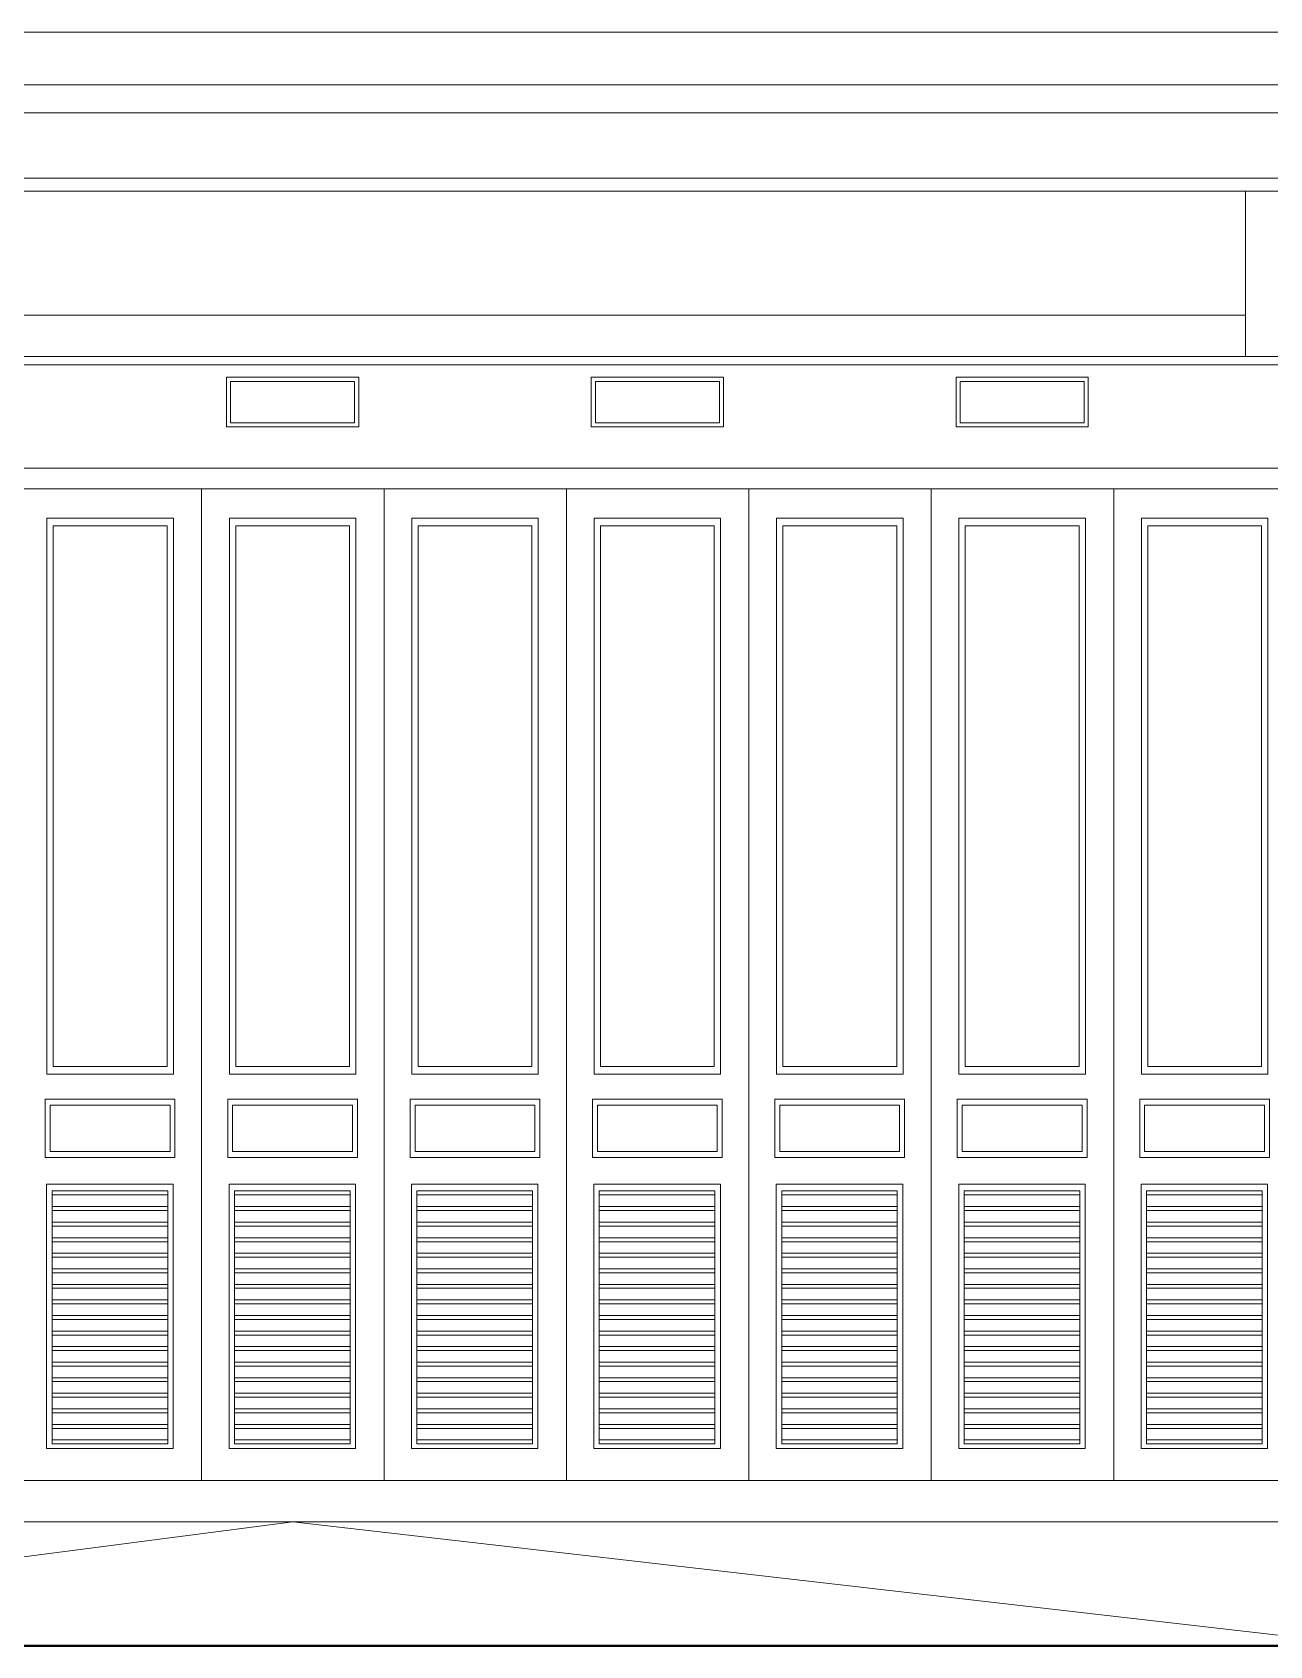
# Model space of a CAD drawing. Header units: millimetres. Extents: x -667 to -468, y -723 to -475.
# Drawn here: x -656.383 to -653.387, y -496.045 to -492.14 of the extents above; entities that cross this region are included whole.
import ezdxf

# ---------------------------------------------------------------- set-up
doc = ezdxf.new("R2010")
doc.units = ezdxf.units.MM
doc.layers.get('0').update_dxf_attribs({"lineweight": 9})
doc.layers.add('dinding', color=36, linetype='Continuous', lineweight=9)
doc.layers.add('NOTASI', color=250, linetype='Continuous', lineweight=5)

msp = doc.modelspace()

# ---------------------------------------------------------------- linework, layer by layer
at = {"lineweight": 40}
msp.add_line((-661.6251, -496.0449), (-637.9495, -496.0449), dxfattribs=at)
at = {"layer": 'dinding'}
for p, q in [((-658.8483, -492.1399), (-652.4483, -492.1399)), ((-658.7418, -492.2668), (-652.5548, -492.2668)), ((-658.7418, -492.3349), (-652.5548, -492.3349)), ((-658.6088, -492.4934), (-652.6877, -492.4934)), ((-658.0616, -492.5249), (-653.1457, -492.5249)), ((-653.4457, -492.8249), (-653.4457, -492.5249)), ((-653.4457, -492.5249), (-652.8616, -492.5249)), ((-653.4457, -492.8249), (-657.8616, -492.8249)), ((-653.4457, -492.9249), (-653.4457, -492.8249)), ((-653.1457, -492.9249), (-658.0616, -492.9249)), ((-653.3457, -492.9249), (-653.4457, -492.9249)), ((-657.9716, -492.9449), (-653.3357, -492.9449)), ((-655.9131, -492.9749), (-655.5931, -492.9749)), ((-655.9131, -493.0949), (-655.9131, -492.9749)), ((-655.9031, -493.0849), (-655.9031, -492.9849)), ((-655.9031, -492.9849), (-655.6031, -492.9849)), ((-655.6031, -492.9849), (-655.6031, -493.0849)), ((-655.5931, -492.9749), (-655.5931, -493.0949)), ((-655.0298, -492.9749), (-654.7098, -492.9749)), ((-655.0298, -493.0949), (-655.0298, -492.9749)), ((-655.0198, -493.0849), (-655.0198, -492.9849)), ((-655.0198, -492.9849), (-654.7198, -492.9849)), ((-654.7198, -492.9849), (-654.7198, -493.0849)), ((-654.7098, -492.9749), (-654.7098, -493.0949)), ((-654.1465, -492.9749), (-653.8265, -492.9749)), ((-654.1465, -493.0949), (-654.1465, -492.9749)), ((-654.1365, -493.0849), (-654.1365, -492.9849)), ((-654.1365, -492.9849), (-653.8365, -492.9849)), ((-653.8365, -492.9849), (-653.8365, -493.0849)), ((-653.8265, -492.9749), (-653.8265, -493.0949)), ((-655.5931, -493.0949), (-655.9131, -493.0949)), ((-655.6031, -493.0849), (-655.9031, -493.0849)), ((-654.7098, -493.0949), (-655.0298, -493.0949)), ((-654.7198, -493.0849), (-655.0198, -493.0849)), ((-653.8265, -493.0949), (-654.1465, -493.0949)), ((-653.8365, -493.0849), (-654.1365, -493.0849)), ((-653.3442, -493.1949), (-657.9632, -493.1949)), ((-655.9733, -493.2449), (-656.415, -493.2449)), ((-655.9733, -493.2449), (-655.9733, -495.6449)), ((-655.5316, -493.2449), (-655.9733, -493.2449)), ((-655.5316, -493.2449), (-655.5316, -495.6449)), ((-655.09, -493.2449), (-655.5316, -493.2449)), ((-655.09, -493.2449), (-655.09, -495.6449)), ((-654.6483, -493.2449), (-655.09, -493.2449)), ((-654.6483, -493.2449), (-654.6483, -495.6449)), ((-654.2066, -493.2449), (-654.6483, -493.2449)), ((-654.2066, -493.2449), (-654.2066, -495.6449)), ((-653.765, -493.2449), (-654.2066, -493.2449)), ((-653.765, -493.2449), (-653.765, -495.6449)), ((-653.3268, -493.2449), (-653.765, -493.2449)), ((-656.3479, -493.3158), (-656.3479, -494.6617)), ((-656.0417, -493.3158), (-656.3479, -493.3158)), ((-656.0417, -494.6617), (-656.0417, -493.3158)), ((-655.9062, -493.3158), (-655.9062, -494.6617)), ((-655.6, -493.3158), (-655.9062, -493.3158)), ((-655.6, -494.6617), (-655.6, -493.3158)), ((-655.4646, -493.3158), (-655.4646, -494.6617)), ((-655.1584, -493.3158), (-655.4646, -493.3158)), ((-655.1584, -494.6617), (-655.1584, -493.3158)), ((-655.0229, -493.3158), (-655.0229, -494.6617)), ((-654.7167, -493.3158), (-655.0229, -493.3158)), ((-654.7167, -494.6617), (-654.7167, -493.3158)), ((-654.5812, -493.3158), (-654.5812, -494.6617)), ((-654.275, -493.3158), (-654.5812, -493.3158)), ((-654.275, -494.6617), (-654.275, -493.3158)), ((-654.1396, -493.3158), (-654.1396, -494.6617)), ((-653.8334, -493.3158), (-654.1396, -493.3158)), ((-653.8334, -494.6617), (-653.8334, -493.3158)), ((-653.6979, -493.3158), (-653.6979, -494.6617)), ((-653.3917, -493.3158), (-653.6979, -493.3158)), ((-653.3917, -494.6617), (-653.3917, -493.3158)), ((-656.057, -493.3342), (-656.3326, -493.3342)), ((-656.3326, -493.3342), (-656.3326, -494.6433)), ((-656.057, -494.6433), (-656.057, -493.3342)), ((-655.6153, -493.3342), (-655.8909, -493.3342)), ((-655.8909, -493.3342), (-655.8909, -494.6433)), ((-655.6153, -494.6433), (-655.6153, -493.3342)), ((-655.1737, -493.3342), (-655.4493, -493.3342)), ((-655.4493, -493.3342), (-655.4493, -494.6433)), ((-655.1737, -494.6433), (-655.1737, -493.3342)), ((-654.732, -493.3342), (-655.0076, -493.3342)), ((-655.0076, -493.3342), (-655.0076, -494.6433)), ((-654.732, -494.6433), (-654.732, -493.3342)), ((-654.2903, -493.3342), (-654.5659, -493.3342)), ((-654.5659, -493.3342), (-654.5659, -494.6433)), ((-654.2903, -494.6433), (-654.2903, -493.3342)), ((-653.8487, -493.3342), (-654.1243, -493.3342)), ((-654.1243, -493.3342), (-654.1243, -494.6433)), ((-653.8487, -494.6433), (-653.8487, -493.3342)), ((-653.407, -493.3342), (-653.6826, -493.3342)), ((-653.6826, -493.3342), (-653.6826, -494.6433)), ((-653.407, -494.6433), (-653.407, -493.3342)), ((-656.3326, -494.6433), (-656.057, -494.6433)), ((-655.8909, -494.6433), (-655.6153, -494.6433)), ((-655.4493, -494.6433), (-655.1737, -494.6433)), ((-655.0076, -494.6433), (-654.732, -494.6433)), ((-654.5659, -494.6433), (-654.2903, -494.6433)), ((-654.1243, -494.6433), (-653.8487, -494.6433)), ((-653.6826, -494.6433), (-653.407, -494.6433)), ((-656.3479, -494.6617), (-656.0417, -494.6617)), ((-655.9062, -494.6617), (-655.6, -494.6617)), ((-655.4646, -494.6617), (-655.1584, -494.6617)), ((-655.0229, -494.6617), (-654.7167, -494.6617)), ((-654.5812, -494.6617), (-654.275, -494.6617)), ((-654.1396, -494.6617), (-653.8334, -494.6617)), ((-653.6979, -494.6617), (-653.3917, -494.6617)), ((-656.352, -494.7222), (-656.0379, -494.7222)), ((-656.352, -494.8634), (-656.352, -494.7222)), ((-656.0379, -494.7222), (-656.0379, -494.8634)), ((-655.9103, -494.7222), (-655.5963, -494.7222)), ((-655.9103, -494.8634), (-655.9103, -494.7222)), ((-655.5963, -494.7222), (-655.5963, -494.8634)), ((-655.4687, -494.7222), (-655.1546, -494.7222)), ((-655.4687, -494.8634), (-655.4687, -494.7222)), ((-655.1546, -494.7222), (-655.1546, -494.8634)), ((-655.027, -494.7222), (-654.7129, -494.7222)), ((-655.027, -494.8634), (-655.027, -494.7222)), ((-654.7129, -494.7222), (-654.7129, -494.8634)), ((-654.5853, -494.7222), (-654.2713, -494.7222)), ((-654.5853, -494.8634), (-654.5853, -494.7222)), ((-654.2713, -494.7222), (-654.2713, -494.8634)), ((-654.1437, -494.7222), (-653.8296, -494.7222)), ((-654.1437, -494.8634), (-654.1437, -494.7222)), ((-653.8296, -494.7222), (-653.8296, -494.8634)), ((-653.702, -494.7222), (-653.3879, -494.7222)), ((-653.702, -494.8634), (-653.702, -494.7222)), ((-653.3879, -494.7222), (-653.3879, -494.8634)), ((-656.34, -494.7366), (-656.34, -494.849)), ((-656.0499, -494.7366), (-656.34, -494.7366)), ((-656.0499, -494.849), (-656.0499, -494.7366)), ((-655.8983, -494.7366), (-655.8983, -494.849)), ((-655.6083, -494.7366), (-655.8983, -494.7366)), ((-655.6083, -494.849), (-655.6083, -494.7366)), ((-655.4566, -494.7366), (-655.4566, -494.849)), ((-655.1666, -494.7366), (-655.4566, -494.7366)), ((-655.1666, -494.849), (-655.1666, -494.7366)), ((-655.015, -494.7366), (-655.015, -494.849)), ((-654.7249, -494.7366), (-655.015, -494.7366)), ((-654.7249, -494.849), (-654.7249, -494.7366)), ((-654.5733, -494.7366), (-654.5733, -494.849)), ((-654.2833, -494.7366), (-654.5733, -494.7366)), ((-654.2833, -494.849), (-654.2833, -494.7366)), ((-654.1316, -494.7366), (-654.1316, -494.849)), ((-653.8416, -494.7366), (-654.1316, -494.7366)), ((-653.8416, -494.849), (-653.8416, -494.7366)), ((-653.69, -494.7366), (-653.69, -494.849)), ((-653.3999, -494.7366), (-653.69, -494.7366)), ((-653.3999, -494.849), (-653.3999, -494.7366)), ((-656.0379, -494.8634), (-656.352, -494.8634)), ((-656.34, -494.849), (-656.0499, -494.849)), ((-655.5963, -494.8634), (-655.9103, -494.8634)), ((-655.8983, -494.849), (-655.6083, -494.849)), ((-655.1546, -494.8634), (-655.4687, -494.8634)), ((-655.4566, -494.849), (-655.1666, -494.849)), ((-654.7129, -494.8634), (-655.027, -494.8634)), ((-655.015, -494.849), (-654.7249, -494.849)), ((-654.2713, -494.8634), (-654.5853, -494.8634)), ((-654.5733, -494.849), (-654.2833, -494.849)), ((-653.8296, -494.8634), (-654.1437, -494.8634)), ((-654.1316, -494.849), (-653.8416, -494.849)), ((-653.3879, -494.8634), (-653.702, -494.8634)), ((-653.69, -494.849), (-653.3999, -494.849)), ((-656.415, -495.6449), (-655.9733, -495.6449)), ((-655.9733, -495.6449), (-655.5316, -495.6449)), ((-655.5316, -495.6449), (-655.09, -495.6449)), ((-655.09, -495.6449), (-654.6483, -495.6449)), ((-654.6483, -495.6449), (-654.2066, -495.6449)), ((-653.765, -495.6449), (-654.2066, -495.6449)), ((-653.765, -495.6449), (-653.3233, -495.6449)), ((-653.1512, -495.7449), (-658.0483, -495.7449)), ((-658.0483, -496.0449), (-655.7525, -495.7449)), ((-655.7525, -495.7449), (-653.1483, -496.0449))]:
    msp.add_line(p, q, dxfattribs=at)
at = {"layer": 'NOTASI'}
for p, q in [((-656.3486, -494.9279), (-656.3486, -495.5679)), ((-656.0424, -494.9279), (-656.3486, -494.9279)), ((-656.0556, -494.9437), (-656.3354, -494.9437)), ((-656.3354, -494.9437), (-656.3354, -494.9538)), ((-656.0556, -494.9538), (-656.3354, -494.9538)), ((-656.3354, -494.9821), (-656.3354, -494.9538)), ((-656.0556, -494.9538), (-656.0556, -494.9437)), ((-656.0556, -494.9538), (-656.0556, -494.9821)), ((-656.0424, -495.5679), (-656.0424, -494.9279)), ((-655.907, -494.9279), (-655.907, -495.5679)), ((-655.6007, -494.9279), (-655.907, -494.9279)), ((-655.614, -494.9437), (-655.8937, -494.9437)), ((-655.8937, -494.9437), (-655.8937, -494.9538)), ((-655.614, -494.9538), (-655.8937, -494.9538)), ((-655.8937, -494.9821), (-655.8937, -494.9538)), ((-655.614, -494.9538), (-655.614, -494.9437)), ((-655.614, -494.9538), (-655.614, -494.9821)), ((-655.6007, -495.5679), (-655.6007, -494.9279)), ((-655.4653, -494.9279), (-655.4653, -495.5679)), ((-655.1591, -494.9279), (-655.4653, -494.9279)), ((-655.1723, -494.9437), (-655.4521, -494.9437)), ((-655.4521, -494.9437), (-655.4521, -494.9538)), ((-655.1723, -494.9538), (-655.4521, -494.9538)), ((-655.4521, -494.9821), (-655.4521, -494.9538)), ((-655.1723, -494.9538), (-655.1723, -494.9437)), ((-655.1723, -494.9538), (-655.1723, -494.9821)), ((-655.1591, -495.5679), (-655.1591, -494.9279)), ((-655.0236, -494.9279), (-655.0236, -495.5679)), ((-654.7174, -494.9279), (-655.0236, -494.9279)), ((-654.7306, -494.9437), (-655.0104, -494.9437)), ((-655.0104, -494.9437), (-655.0104, -494.9538)), ((-654.7306, -494.9538), (-655.0104, -494.9538)), ((-655.0104, -494.9821), (-655.0104, -494.9538)), ((-654.7306, -494.9538), (-654.7306, -494.9437)), ((-654.7306, -494.9538), (-654.7306, -494.9821)), ((-654.7174, -495.5679), (-654.7174, -494.9279)), ((-654.582, -494.9279), (-654.582, -495.5679)), ((-654.2757, -494.9279), (-654.582, -494.9279)), ((-654.289, -494.9437), (-654.5687, -494.9437)), ((-654.5687, -494.9437), (-654.5687, -494.9538)), ((-654.289, -494.9538), (-654.5687, -494.9538)), ((-654.5687, -494.9821), (-654.5687, -494.9538)), ((-654.289, -494.9538), (-654.289, -494.9437)), ((-654.289, -494.9538), (-654.289, -494.9821)), ((-654.2757, -495.5679), (-654.2757, -494.9279)), ((-654.1403, -494.9279), (-654.1403, -495.5679)), ((-653.8341, -494.9279), (-654.1403, -494.9279)), ((-653.8473, -494.9437), (-654.1271, -494.9437)), ((-654.1271, -494.9437), (-654.1271, -494.9538)), ((-653.8473, -494.9538), (-654.1271, -494.9538)), ((-654.1271, -494.9821), (-654.1271, -494.9538)), ((-653.8473, -494.9538), (-653.8473, -494.9437)), ((-653.8473, -494.9538), (-653.8473, -494.9821)), ((-653.8341, -495.5679), (-653.8341, -494.9279)), ((-653.6986, -494.9279), (-653.6986, -495.5679)), ((-653.3924, -494.9279), (-653.6986, -494.9279)), ((-653.4056, -494.9437), (-653.6854, -494.9437)), ((-653.6854, -494.9437), (-653.6854, -494.9538)), ((-653.4056, -494.9538), (-653.6854, -494.9538)), ((-653.6854, -494.9821), (-653.6854, -494.9538)), ((-653.4056, -494.9538), (-653.4056, -494.9437)), ((-653.4056, -494.9538), (-653.4056, -494.9821)), ((-653.3924, -495.5679), (-653.3924, -494.9279)), ((-656.3354, -494.9917), (-656.3354, -494.9821)), ((-656.0556, -494.9821), (-656.3354, -494.9821)), ((-656.0556, -494.9917), (-656.3354, -494.9917)), ((-656.3354, -495.0197), (-656.3354, -494.9917)), ((-656.0556, -494.9917), (-656.0556, -494.9821)), ((-656.0556, -494.9917), (-656.0556, -495.0197)), ((-655.8937, -494.9917), (-655.8937, -494.9821)), ((-655.614, -494.9821), (-655.8937, -494.9821)), ((-655.614, -494.9917), (-655.8937, -494.9917)), ((-655.8937, -495.0197), (-655.8937, -494.9917)), ((-655.614, -494.9917), (-655.614, -494.9821)), ((-655.614, -494.9917), (-655.614, -495.0197)), ((-655.4521, -494.9917), (-655.4521, -494.9821)), ((-655.1723, -494.9821), (-655.4521, -494.9821)), ((-655.1723, -494.9917), (-655.4521, -494.9917)), ((-655.4521, -495.0197), (-655.4521, -494.9917)), ((-655.1723, -494.9917), (-655.1723, -494.9821)), ((-655.1723, -494.9917), (-655.1723, -495.0197)), ((-655.0104, -494.9917), (-655.0104, -494.9821)), ((-654.7306, -494.9821), (-655.0104, -494.9821)), ((-654.7306, -494.9917), (-655.0104, -494.9917)), ((-655.0104, -495.0197), (-655.0104, -494.9917)), ((-654.7306, -494.9917), (-654.7306, -494.9821)), ((-654.7306, -494.9917), (-654.7306, -495.0197)), ((-654.5687, -494.9917), (-654.5687, -494.9821)), ((-654.289, -494.9821), (-654.5687, -494.9821)), ((-654.289, -494.9917), (-654.5687, -494.9917)), ((-654.5687, -495.0197), (-654.5687, -494.9917)), ((-654.289, -494.9917), (-654.289, -494.9821)), ((-654.289, -494.9917), (-654.289, -495.0197)), ((-654.1271, -494.9917), (-654.1271, -494.9821)), ((-653.8473, -494.9821), (-654.1271, -494.9821)), ((-653.8473, -494.9917), (-654.1271, -494.9917)), ((-654.1271, -495.0197), (-654.1271, -494.9917)), ((-653.8473, -494.9917), (-653.8473, -494.9821)), ((-653.8473, -494.9917), (-653.8473, -495.0197)), ((-653.6854, -494.9917), (-653.6854, -494.9821)), ((-653.4056, -494.9821), (-653.6854, -494.9821)), ((-653.4056, -494.9917), (-653.6854, -494.9917)), ((-653.6854, -495.0197), (-653.6854, -494.9917)), ((-653.4056, -494.9917), (-653.4056, -494.9821)), ((-653.4056, -494.9917), (-653.4056, -495.0197)), ((-656.3354, -495.0294), (-656.3354, -495.0197)), ((-656.0556, -495.0197), (-656.3354, -495.0197)), ((-656.0556, -495.0294), (-656.3354, -495.0294)), ((-656.3354, -495.0574), (-656.3354, -495.0294)), ((-656.0556, -495.0197), (-656.0556, -495.0294)), ((-656.0556, -495.0294), (-656.0556, -495.0574)), ((-655.8937, -495.0294), (-655.8937, -495.0197)), ((-655.614, -495.0197), (-655.8937, -495.0197)), ((-655.614, -495.0294), (-655.8937, -495.0294)), ((-655.8937, -495.0574), (-655.8937, -495.0294)), ((-655.614, -495.0197), (-655.614, -495.0294)), ((-655.614, -495.0294), (-655.614, -495.0574)), ((-655.4521, -495.0294), (-655.4521, -495.0197)), ((-655.1723, -495.0197), (-655.4521, -495.0197)), ((-655.1723, -495.0294), (-655.4521, -495.0294)), ((-655.4521, -495.0574), (-655.4521, -495.0294)), ((-655.1723, -495.0197), (-655.1723, -495.0294)), ((-655.1723, -495.0294), (-655.1723, -495.0574)), ((-655.0104, -495.0294), (-655.0104, -495.0197)), ((-654.7306, -495.0197), (-655.0104, -495.0197)), ((-654.7306, -495.0294), (-655.0104, -495.0294)), ((-655.0104, -495.0574), (-655.0104, -495.0294)), ((-654.7306, -495.0197), (-654.7306, -495.0294)), ((-654.7306, -495.0294), (-654.7306, -495.0574)), ((-654.5687, -495.0294), (-654.5687, -495.0197)), ((-654.289, -495.0197), (-654.5687, -495.0197)), ((-654.289, -495.0294), (-654.5687, -495.0294)), ((-654.5687, -495.0574), (-654.5687, -495.0294)), ((-654.289, -495.0294), (-654.289, -495.0197)), ((-654.289, -495.0294), (-654.289, -495.0574)), ((-654.1271, -495.0294), (-654.1271, -495.0197)), ((-653.8473, -495.0197), (-654.1271, -495.0197)), ((-653.8473, -495.0294), (-654.1271, -495.0294)), ((-654.1271, -495.0574), (-654.1271, -495.0294)), ((-653.8473, -495.0294), (-653.8473, -495.0197)), ((-653.8473, -495.0294), (-653.8473, -495.0574)), ((-653.6854, -495.0294), (-653.6854, -495.0197)), ((-653.4056, -495.0197), (-653.6854, -495.0197)), ((-653.4056, -495.0294), (-653.6854, -495.0294)), ((-653.6854, -495.0574), (-653.6854, -495.0294)), ((-653.4056, -495.0294), (-653.4056, -495.0197)), ((-653.4056, -495.0294), (-653.4056, -495.0574)), ((-656.3354, -495.067), (-656.3354, -495.0574)), ((-656.0556, -495.0574), (-656.3354, -495.0574)), ((-656.0556, -495.067), (-656.3354, -495.067)), ((-656.3354, -495.067), (-656.3354, -495.095)), ((-656.0556, -495.067), (-656.0556, -495.0574)), ((-656.0556, -495.067), (-656.0556, -495.095)), ((-655.8937, -495.067), (-655.8937, -495.0574)), ((-655.614, -495.0574), (-655.8937, -495.0574)), ((-655.614, -495.067), (-655.8937, -495.067)), ((-655.8937, -495.067), (-655.8937, -495.095)), ((-655.614, -495.067), (-655.614, -495.0574)), ((-655.614, -495.067), (-655.614, -495.095)), ((-655.4521, -495.067), (-655.4521, -495.0574)), ((-655.1723, -495.0574), (-655.4521, -495.0574)), ((-655.1723, -495.067), (-655.4521, -495.067)), ((-655.4521, -495.067), (-655.4521, -495.095)), ((-655.1723, -495.067), (-655.1723, -495.0574)), ((-655.1723, -495.067), (-655.1723, -495.095)), ((-655.0104, -495.067), (-655.0104, -495.0574)), ((-654.7306, -495.0574), (-655.0104, -495.0574)), ((-654.7306, -495.067), (-655.0104, -495.067)), ((-655.0104, -495.067), (-655.0104, -495.095)), ((-654.7306, -495.067), (-654.7306, -495.0574)), ((-654.7306, -495.067), (-654.7306, -495.095)), ((-654.5687, -495.067), (-654.5687, -495.0574)), ((-654.289, -495.0574), (-654.5687, -495.0574)), ((-654.289, -495.067), (-654.5687, -495.067)), ((-654.5687, -495.067), (-654.5687, -495.095)), ((-654.289, -495.067), (-654.289, -495.0574)), ((-654.289, -495.067), (-654.289, -495.095)), ((-654.1271, -495.067), (-654.1271, -495.0574)), ((-653.8473, -495.0574), (-654.1271, -495.0574)), ((-653.8473, -495.067), (-654.1271, -495.067)), ((-654.1271, -495.067), (-654.1271, -495.095)), ((-653.8473, -495.067), (-653.8473, -495.0574)), ((-653.8473, -495.067), (-653.8473, -495.095)), ((-653.6854, -495.067), (-653.6854, -495.0574)), ((-653.4056, -495.0574), (-653.6854, -495.0574)), ((-653.4056, -495.067), (-653.6854, -495.067)), ((-653.6854, -495.067), (-653.6854, -495.095)), ((-653.4056, -495.067), (-653.4056, -495.0574)), ((-653.4056, -495.067), (-653.4056, -495.095)), ((-656.3354, -495.1046), (-656.3354, -495.095)), ((-656.0556, -495.095), (-656.3354, -495.095)), ((-656.0556, -495.1046), (-656.3354, -495.1046)), ((-656.3354, -495.1046), (-656.3354, -495.1327)), ((-656.0556, -495.1046), (-656.0556, -495.095)), ((-656.0556, -495.1046), (-656.0556, -495.1327)), ((-655.8937, -495.1046), (-655.8937, -495.095)), ((-655.614, -495.095), (-655.8937, -495.095)), ((-655.614, -495.1046), (-655.8937, -495.1046)), ((-655.8937, -495.1046), (-655.8937, -495.1327)), ((-655.614, -495.1046), (-655.614, -495.095)), ((-655.614, -495.1046), (-655.614, -495.1327)), ((-655.4521, -495.1046), (-655.4521, -495.095)), ((-655.1723, -495.095), (-655.4521, -495.095)), ((-655.1723, -495.1046), (-655.4521, -495.1046)), ((-655.4521, -495.1046), (-655.4521, -495.1327)), ((-655.1723, -495.1046), (-655.1723, -495.095)), ((-655.1723, -495.1046), (-655.1723, -495.1327)), ((-655.0104, -495.1046), (-655.0104, -495.095)), ((-654.7306, -495.095), (-655.0104, -495.095)), ((-654.7306, -495.1046), (-655.0104, -495.1046)), ((-655.0104, -495.1046), (-655.0104, -495.1327)), ((-654.7306, -495.1046), (-654.7306, -495.095)), ((-654.7306, -495.1046), (-654.7306, -495.1327)), ((-654.5687, -495.1046), (-654.5687, -495.095)), ((-654.289, -495.095), (-654.5687, -495.095)), ((-654.289, -495.1046), (-654.5687, -495.1046)), ((-654.5687, -495.1046), (-654.5687, -495.1327)), ((-654.289, -495.1046), (-654.289, -495.095)), ((-654.289, -495.1046), (-654.289, -495.1327)), ((-654.1271, -495.1046), (-654.1271, -495.095)), ((-653.8473, -495.095), (-654.1271, -495.095)), ((-653.8473, -495.1046), (-654.1271, -495.1046)), ((-654.1271, -495.1046), (-654.1271, -495.1327)), ((-653.8473, -495.1046), (-653.8473, -495.095)), ((-653.8473, -495.1046), (-653.8473, -495.1327)), ((-653.6854, -495.1046), (-653.6854, -495.095)), ((-653.4056, -495.095), (-653.6854, -495.095)), ((-653.4056, -495.1046), (-653.6854, -495.1046)), ((-653.6854, -495.1046), (-653.6854, -495.1327)), ((-653.4056, -495.1046), (-653.4056, -495.095)), ((-653.4056, -495.1046), (-653.4056, -495.1327)), ((-656.3354, -495.1423), (-656.3354, -495.1327)), ((-656.0556, -495.1327), (-656.3354, -495.1327)), ((-656.0556, -495.1423), (-656.3354, -495.1423)), ((-656.3354, -495.1423), (-656.3354, -495.1703)), ((-656.0556, -495.1423), (-656.0556, -495.1327)), ((-656.0556, -495.1423), (-656.0556, -495.1703)), ((-655.8937, -495.1423), (-655.8937, -495.1327)), ((-655.614, -495.1327), (-655.8937, -495.1327)), ((-655.614, -495.1423), (-655.8937, -495.1423)), ((-655.8937, -495.1423), (-655.8937, -495.1703)), ((-655.614, -495.1423), (-655.614, -495.1327)), ((-655.614, -495.1423), (-655.614, -495.1703)), ((-655.4521, -495.1423), (-655.4521, -495.1327)), ((-655.1723, -495.1327), (-655.4521, -495.1327)), ((-655.1723, -495.1423), (-655.4521, -495.1423)), ((-655.4521, -495.1423), (-655.4521, -495.1703)), ((-655.1723, -495.1423), (-655.1723, -495.1327)), ((-655.1723, -495.1423), (-655.1723, -495.1703)), ((-655.0104, -495.1423), (-655.0104, -495.1327)), ((-654.7306, -495.1327), (-655.0104, -495.1327)), ((-654.7306, -495.1423), (-655.0104, -495.1423)), ((-655.0104, -495.1423), (-655.0104, -495.1703)), ((-654.7306, -495.1423), (-654.7306, -495.1327)), ((-654.7306, -495.1423), (-654.7306, -495.1703)), ((-654.5687, -495.1423), (-654.5687, -495.1327)), ((-654.289, -495.1327), (-654.5687, -495.1327)), ((-654.289, -495.1423), (-654.5687, -495.1423)), ((-654.5687, -495.1423), (-654.5687, -495.1703)), ((-654.289, -495.1423), (-654.289, -495.1327)), ((-654.289, -495.1423), (-654.289, -495.1703)), ((-654.1271, -495.1423), (-654.1271, -495.1327)), ((-653.8473, -495.1327), (-654.1271, -495.1327)), ((-653.8473, -495.1423), (-654.1271, -495.1423)), ((-654.1271, -495.1423), (-654.1271, -495.1703)), ((-653.8473, -495.1423), (-653.8473, -495.1327)), ((-653.8473, -495.1423), (-653.8473, -495.1703)), ((-653.6854, -495.1423), (-653.6854, -495.1327)), ((-653.4056, -495.1327), (-653.6854, -495.1327)), ((-653.4056, -495.1423), (-653.6854, -495.1423)), ((-653.6854, -495.1423), (-653.6854, -495.1703)), ((-653.4056, -495.1423), (-653.4056, -495.1327)), ((-653.4056, -495.1423), (-653.4056, -495.1703)), ((-656.3354, -495.1799), (-656.3354, -495.1703)), ((-656.0556, -495.1703), (-656.3354, -495.1703)), ((-656.0556, -495.1799), (-656.3354, -495.1799)), ((-656.3354, -495.1799), (-656.3354, -495.208)), ((-656.0556, -495.1799), (-656.0556, -495.1703)), ((-656.0556, -495.1799), (-656.0556, -495.208)), ((-655.8937, -495.1799), (-655.8937, -495.1703)), ((-655.614, -495.1703), (-655.8937, -495.1703)), ((-655.614, -495.1799), (-655.8937, -495.1799)), ((-655.8937, -495.1799), (-655.8937, -495.208)), ((-655.614, -495.1799), (-655.614, -495.1703)), ((-655.614, -495.1799), (-655.614, -495.208)), ((-655.4521, -495.1799), (-655.4521, -495.1703)), ((-655.1723, -495.1703), (-655.4521, -495.1703)), ((-655.1723, -495.1799), (-655.4521, -495.1799)), ((-655.4521, -495.1799), (-655.4521, -495.208)), ((-655.1723, -495.1799), (-655.1723, -495.1703)), ((-655.1723, -495.1799), (-655.1723, -495.208)), ((-655.0104, -495.1799), (-655.0104, -495.1703)), ((-654.7306, -495.1703), (-655.0104, -495.1703)), ((-654.7306, -495.1799), (-655.0104, -495.1799)), ((-655.0104, -495.1799), (-655.0104, -495.208)), ((-654.7306, -495.1799), (-654.7306, -495.1703)), ((-654.7306, -495.1799), (-654.7306, -495.208)), ((-654.5687, -495.1799), (-654.5687, -495.1703)), ((-654.289, -495.1703), (-654.5687, -495.1703)), ((-654.289, -495.1799), (-654.5687, -495.1799)), ((-654.5687, -495.1799), (-654.5687, -495.208)), ((-654.289, -495.1799), (-654.289, -495.1703)), ((-654.289, -495.1799), (-654.289, -495.208)), ((-654.1271, -495.1799), (-654.1271, -495.1703)), ((-653.8473, -495.1703), (-654.1271, -495.1703)), ((-653.8473, -495.1799), (-654.1271, -495.1799)), ((-654.1271, -495.1799), (-654.1271, -495.208)), ((-653.8473, -495.1799), (-653.8473, -495.1703)), ((-653.8473, -495.1799), (-653.8473, -495.208)), ((-653.6854, -495.1799), (-653.6854, -495.1703)), ((-653.4056, -495.1703), (-653.6854, -495.1703)), ((-653.4056, -495.1799), (-653.6854, -495.1799)), ((-653.6854, -495.1799), (-653.6854, -495.208)), ((-653.4056, -495.1799), (-653.4056, -495.1703)), ((-653.4056, -495.1799), (-653.4056, -495.208)), ((-656.3354, -495.2176), (-656.3354, -495.208)), ((-656.0556, -495.208), (-656.3354, -495.208)), ((-656.0556, -495.2176), (-656.3354, -495.2176)), ((-656.3354, -495.2176), (-656.3354, -495.2456)), ((-656.0556, -495.2176), (-656.0556, -495.208)), ((-656.0556, -495.2176), (-656.0556, -495.2456)), ((-655.8937, -495.2176), (-655.8937, -495.208)), ((-655.614, -495.208), (-655.8937, -495.208)), ((-655.614, -495.2176), (-655.8937, -495.2176)), ((-655.8937, -495.2176), (-655.8937, -495.2456)), ((-655.614, -495.2176), (-655.614, -495.208)), ((-655.614, -495.2176), (-655.614, -495.2456)), ((-655.4521, -495.2176), (-655.4521, -495.208)), ((-655.1723, -495.208), (-655.4521, -495.208)), ((-655.1723, -495.2176), (-655.4521, -495.2176)), ((-655.4521, -495.2176), (-655.4521, -495.2456)), ((-655.1723, -495.2176), (-655.1723, -495.208)), ((-655.1723, -495.2176), (-655.1723, -495.2456)), ((-655.0104, -495.2176), (-655.0104, -495.208)), ((-654.7306, -495.208), (-655.0104, -495.208)), ((-654.7306, -495.2176), (-655.0104, -495.2176)), ((-655.0104, -495.2176), (-655.0104, -495.2456)), ((-654.7306, -495.2176), (-654.7306, -495.208)), ((-654.7306, -495.2176), (-654.7306, -495.2456)), ((-654.5687, -495.2176), (-654.5687, -495.208)), ((-654.289, -495.208), (-654.5687, -495.208)), ((-654.289, -495.2176), (-654.5687, -495.2176)), ((-654.5687, -495.2176), (-654.5687, -495.2456)), ((-654.289, -495.2176), (-654.289, -495.208)), ((-654.289, -495.2176), (-654.289, -495.2456)), ((-654.1271, -495.2176), (-654.1271, -495.208)), ((-653.8473, -495.208), (-654.1271, -495.208)), ((-653.8473, -495.2176), (-654.1271, -495.2176)), ((-654.1271, -495.2176), (-654.1271, -495.2456)), ((-653.8473, -495.2176), (-653.8473, -495.208)), ((-653.8473, -495.2176), (-653.8473, -495.2456)), ((-653.6854, -495.2176), (-653.6854, -495.208)), ((-653.4056, -495.208), (-653.6854, -495.208)), ((-653.4056, -495.2176), (-653.6854, -495.2176)), ((-653.6854, -495.2176), (-653.6854, -495.2456)), ((-653.4056, -495.2176), (-653.4056, -495.208)), ((-653.4056, -495.2176), (-653.4056, -495.2456)), ((-656.3354, -495.2552), (-656.3354, -495.2456)), ((-656.0556, -495.2456), (-656.3354, -495.2456)), ((-656.0556, -495.2552), (-656.3354, -495.2552)), ((-656.3354, -495.2552), (-656.3354, -495.2833)), ((-656.0556, -495.2552), (-656.0556, -495.2456)), ((-656.0556, -495.2552), (-656.0556, -495.2833)), ((-655.8937, -495.2552), (-655.8937, -495.2456)), ((-655.614, -495.2456), (-655.8937, -495.2456)), ((-655.614, -495.2552), (-655.8937, -495.2552)), ((-655.8937, -495.2552), (-655.8937, -495.2833)), ((-655.614, -495.2552), (-655.614, -495.2456)), ((-655.614, -495.2552), (-655.614, -495.2833)), ((-655.4521, -495.2552), (-655.4521, -495.2456)), ((-655.1723, -495.2456), (-655.4521, -495.2456)), ((-655.1723, -495.2552), (-655.4521, -495.2552)), ((-655.4521, -495.2552), (-655.4521, -495.2833)), ((-655.1723, -495.2552), (-655.1723, -495.2456)), ((-655.1723, -495.2552), (-655.1723, -495.2833)), ((-655.0104, -495.2552), (-655.0104, -495.2456)), ((-654.7306, -495.2456), (-655.0104, -495.2456)), ((-654.7306, -495.2552), (-655.0104, -495.2552)), ((-655.0104, -495.2552), (-655.0104, -495.2833)), ((-654.7306, -495.2552), (-654.7306, -495.2456)), ((-654.7306, -495.2552), (-654.7306, -495.2833)), ((-654.5687, -495.2552), (-654.5687, -495.2456)), ((-654.289, -495.2456), (-654.5687, -495.2456)), ((-654.289, -495.2552), (-654.5687, -495.2552)), ((-654.5687, -495.2552), (-654.5687, -495.2833)), ((-654.289, -495.2552), (-654.289, -495.2456)), ((-654.289, -495.2552), (-654.289, -495.2833)), ((-654.1271, -495.2552), (-654.1271, -495.2456)), ((-653.8473, -495.2456), (-654.1271, -495.2456)), ((-653.8473, -495.2552), (-654.1271, -495.2552)), ((-654.1271, -495.2552), (-654.1271, -495.2833)), ((-653.8473, -495.2552), (-653.8473, -495.2456)), ((-653.8473, -495.2552), (-653.8473, -495.2833)), ((-653.6854, -495.2552), (-653.6854, -495.2456)), ((-653.4056, -495.2456), (-653.6854, -495.2456)), ((-653.4056, -495.2552), (-653.6854, -495.2552)), ((-653.6854, -495.2552), (-653.6854, -495.2833)), ((-653.4056, -495.2552), (-653.4056, -495.2456)), ((-653.4056, -495.2552), (-653.4056, -495.2833)), ((-656.3354, -495.2929), (-656.3354, -495.2833)), ((-656.0556, -495.2833), (-656.3354, -495.2833)), ((-656.0556, -495.2929), (-656.3354, -495.2929)), ((-656.3354, -495.2929), (-656.3354, -495.3209)), ((-656.0556, -495.2929), (-656.0556, -495.2833)), ((-656.0556, -495.2929), (-656.0556, -495.3209)), ((-655.8937, -495.2929), (-655.8937, -495.2833)), ((-655.614, -495.2833), (-655.8937, -495.2833)), ((-655.614, -495.2929), (-655.8937, -495.2929)), ((-655.8937, -495.2929), (-655.8937, -495.3209)), ((-655.614, -495.2929), (-655.614, -495.2833)), ((-655.614, -495.2929), (-655.614, -495.3209)), ((-655.4521, -495.2929), (-655.4521, -495.2833)), ((-655.1723, -495.2833), (-655.4521, -495.2833)), ((-655.1723, -495.2929), (-655.4521, -495.2929)), ((-655.4521, -495.2929), (-655.4521, -495.3209)), ((-655.1723, -495.2929), (-655.1723, -495.2833)), ((-655.1723, -495.2929), (-655.1723, -495.3209)), ((-655.0104, -495.2929), (-655.0104, -495.2833)), ((-654.7306, -495.2833), (-655.0104, -495.2833)), ((-654.7306, -495.2929), (-655.0104, -495.2929)), ((-655.0104, -495.2929), (-655.0104, -495.3209)), ((-654.7306, -495.2929), (-654.7306, -495.2833)), ((-654.7306, -495.2929), (-654.7306, -495.3209)), ((-654.5687, -495.2929), (-654.5687, -495.2833)), ((-654.289, -495.2833), (-654.5687, -495.2833)), ((-654.289, -495.2929), (-654.5687, -495.2929)), ((-654.5687, -495.2929), (-654.5687, -495.3209)), ((-654.289, -495.2929), (-654.289, -495.2833)), ((-654.289, -495.2929), (-654.289, -495.3209)), ((-654.1271, -495.2929), (-654.1271, -495.2833)), ((-653.8473, -495.2833), (-654.1271, -495.2833)), ((-653.8473, -495.2929), (-654.1271, -495.2929)), ((-654.1271, -495.2929), (-654.1271, -495.3209)), ((-653.8473, -495.2929), (-653.8473, -495.2833)), ((-653.8473, -495.2929), (-653.8473, -495.3209)), ((-653.6854, -495.2929), (-653.6854, -495.2833)), ((-653.4056, -495.2833), (-653.6854, -495.2833)), ((-653.4056, -495.2929), (-653.6854, -495.2929)), ((-653.6854, -495.2929), (-653.6854, -495.3209)), ((-653.4056, -495.2929), (-653.4056, -495.2833)), ((-653.4056, -495.2929), (-653.4056, -495.3209)), ((-656.3354, -495.3305), (-656.3354, -495.3209)), ((-656.0556, -495.3209), (-656.3354, -495.3209)), ((-656.0556, -495.3305), (-656.3354, -495.3305)), ((-656.3354, -495.3305), (-656.3354, -495.3585)), ((-656.0556, -495.3305), (-656.0556, -495.3209)), ((-656.0556, -495.3305), (-656.0556, -495.3585)), ((-655.8937, -495.3305), (-655.8937, -495.3209)), ((-655.614, -495.3209), (-655.8937, -495.3209)), ((-655.614, -495.3305), (-655.8937, -495.3305)), ((-655.8937, -495.3305), (-655.8937, -495.3585)), ((-655.614, -495.3305), (-655.614, -495.3209)), ((-655.614, -495.3305), (-655.614, -495.3585)), ((-655.4521, -495.3305), (-655.4521, -495.3209)), ((-655.1723, -495.3209), (-655.4521, -495.3209)), ((-655.1723, -495.3305), (-655.4521, -495.3305)), ((-655.4521, -495.3305), (-655.4521, -495.3585)), ((-655.1723, -495.3305), (-655.1723, -495.3209)), ((-655.1723, -495.3305), (-655.1723, -495.3585)), ((-655.0104, -495.3305), (-655.0104, -495.3209)), ((-654.7306, -495.3209), (-655.0104, -495.3209)), ((-654.7306, -495.3305), (-655.0104, -495.3305)), ((-655.0104, -495.3305), (-655.0104, -495.3585)), ((-654.7306, -495.3305), (-654.7306, -495.3209)), ((-654.7306, -495.3305), (-654.7306, -495.3585)), ((-654.5687, -495.3305), (-654.5687, -495.3209)), ((-654.289, -495.3209), (-654.5687, -495.3209)), ((-654.289, -495.3305), (-654.5687, -495.3305)), ((-654.5687, -495.3305), (-654.5687, -495.3585)), ((-654.289, -495.3305), (-654.289, -495.3209)), ((-654.289, -495.3305), (-654.289, -495.3585)), ((-654.1271, -495.3305), (-654.1271, -495.3209)), ((-653.8473, -495.3209), (-654.1271, -495.3209)), ((-653.8473, -495.3305), (-654.1271, -495.3305)), ((-654.1271, -495.3305), (-654.1271, -495.3585)), ((-653.8473, -495.3305), (-653.8473, -495.3209)), ((-653.8473, -495.3305), (-653.8473, -495.3585)), ((-653.6854, -495.3305), (-653.6854, -495.3209)), ((-653.4056, -495.3209), (-653.6854, -495.3209)), ((-653.4056, -495.3305), (-653.6854, -495.3305)), ((-653.6854, -495.3305), (-653.6854, -495.3585)), ((-653.4056, -495.3305), (-653.4056, -495.3209)), ((-653.4056, -495.3305), (-653.4056, -495.3585)), ((-656.3354, -495.3682), (-656.3354, -495.3585)), ((-656.0556, -495.3585), (-656.3354, -495.3585)), ((-656.0556, -495.3682), (-656.3354, -495.3682)), ((-656.3354, -495.3682), (-656.3354, -495.3962)), ((-656.0556, -495.3682), (-656.0556, -495.3585)), ((-656.0556, -495.3682), (-656.0556, -495.3962)), ((-655.8937, -495.3682), (-655.8937, -495.3585)), ((-655.614, -495.3585), (-655.8937, -495.3585)), ((-655.614, -495.3682), (-655.8937, -495.3682)), ((-655.8937, -495.3682), (-655.8937, -495.3962)), ((-655.614, -495.3682), (-655.614, -495.3585)), ((-655.614, -495.3682), (-655.614, -495.3962)), ((-655.4521, -495.3682), (-655.4521, -495.3585)), ((-655.1723, -495.3585), (-655.4521, -495.3585)), ((-655.1723, -495.3682), (-655.4521, -495.3682)), ((-655.4521, -495.3682), (-655.4521, -495.3962)), ((-655.1723, -495.3682), (-655.1723, -495.3585)), ((-655.1723, -495.3682), (-655.1723, -495.3962)), ((-655.0104, -495.3682), (-655.0104, -495.3585)), ((-654.7306, -495.3585), (-655.0104, -495.3585)), ((-654.7306, -495.3682), (-655.0104, -495.3682)), ((-655.0104, -495.3682), (-655.0104, -495.3962)), ((-654.7306, -495.3682), (-654.7306, -495.3585)), ((-654.7306, -495.3682), (-654.7306, -495.3962)), ((-654.5687, -495.3682), (-654.5687, -495.3585)), ((-654.289, -495.3585), (-654.5687, -495.3585)), ((-654.289, -495.3682), (-654.5687, -495.3682)), ((-654.5687, -495.3682), (-654.5687, -495.3962)), ((-654.289, -495.3682), (-654.289, -495.3585)), ((-654.289, -495.3682), (-654.289, -495.3962)), ((-654.1271, -495.3682), (-654.1271, -495.3585)), ((-653.8473, -495.3585), (-654.1271, -495.3585)), ((-653.8473, -495.3682), (-654.1271, -495.3682)), ((-654.1271, -495.3682), (-654.1271, -495.3962)), ((-653.8473, -495.3682), (-653.8473, -495.3585)), ((-653.8473, -495.3682), (-653.8473, -495.3962)), ((-653.6854, -495.3682), (-653.6854, -495.3585)), ((-653.4056, -495.3585), (-653.6854, -495.3585)), ((-653.4056, -495.3682), (-653.6854, -495.3682)), ((-653.6854, -495.3682), (-653.6854, -495.3962)), ((-653.4056, -495.3682), (-653.4056, -495.3585)), ((-653.4056, -495.3682), (-653.4056, -495.3962)), ((-656.3354, -495.4058), (-656.3354, -495.3962)), ((-656.0556, -495.3962), (-656.3354, -495.3962)), ((-656.0556, -495.4058), (-656.3354, -495.4058)), ((-656.3354, -495.4058), (-656.3354, -495.4338)), ((-656.0556, -495.4058), (-656.0556, -495.3962)), ((-656.0556, -495.4058), (-656.0556, -495.4338)), ((-655.8937, -495.4058), (-655.8937, -495.3962)), ((-655.614, -495.3962), (-655.8937, -495.3962)), ((-655.614, -495.4058), (-655.8937, -495.4058)), ((-655.8937, -495.4058), (-655.8937, -495.4338)), ((-655.614, -495.4058), (-655.614, -495.3962)), ((-655.614, -495.4058), (-655.614, -495.4338)), ((-655.4521, -495.4058), (-655.4521, -495.3962)), ((-655.1723, -495.3962), (-655.4521, -495.3962)), ((-655.1723, -495.4058), (-655.4521, -495.4058)), ((-655.4521, -495.4058), (-655.4521, -495.4338)), ((-655.1723, -495.4058), (-655.1723, -495.3962)), ((-655.1723, -495.4058), (-655.1723, -495.4338)), ((-655.0104, -495.4058), (-655.0104, -495.3962)), ((-654.7306, -495.3962), (-655.0104, -495.3962)), ((-654.7306, -495.4058), (-655.0104, -495.4058)), ((-655.0104, -495.4058), (-655.0104, -495.4338)), ((-654.7306, -495.4058), (-654.7306, -495.3962)), ((-654.7306, -495.4058), (-654.7306, -495.4338)), ((-654.5687, -495.4058), (-654.5687, -495.3962)), ((-654.289, -495.3962), (-654.5687, -495.3962)), ((-654.289, -495.4058), (-654.5687, -495.4058)), ((-654.5687, -495.4058), (-654.5687, -495.4338)), ((-654.289, -495.4058), (-654.289, -495.3962)), ((-654.289, -495.4058), (-654.289, -495.4338)), ((-654.1271, -495.4058), (-654.1271, -495.3962)), ((-653.8473, -495.3962), (-654.1271, -495.3962)), ((-653.8473, -495.4058), (-654.1271, -495.4058)), ((-654.1271, -495.4058), (-654.1271, -495.4338)), ((-653.8473, -495.4058), (-653.8473, -495.3962)), ((-653.8473, -495.4058), (-653.8473, -495.4338)), ((-653.6854, -495.4058), (-653.6854, -495.3962)), ((-653.4056, -495.3962), (-653.6854, -495.3962)), ((-653.4056, -495.4058), (-653.6854, -495.4058)), ((-653.6854, -495.4058), (-653.6854, -495.4338)), ((-653.4056, -495.4058), (-653.4056, -495.3962)), ((-653.4056, -495.4058), (-653.4056, -495.4338)), ((-656.3354, -495.4435), (-656.3354, -495.4338)), ((-656.0556, -495.4338), (-656.3354, -495.4338)), ((-656.0556, -495.4435), (-656.3354, -495.4435)), ((-656.3354, -495.4435), (-656.3354, -495.4715)), ((-656.0556, -495.4435), (-656.0556, -495.4338)), ((-656.0556, -495.4435), (-656.0556, -495.4715)), ((-655.8937, -495.4435), (-655.8937, -495.4338)), ((-655.614, -495.4338), (-655.8937, -495.4338)), ((-655.614, -495.4435), (-655.8937, -495.4435)), ((-655.8937, -495.4435), (-655.8937, -495.4715)), ((-655.614, -495.4435), (-655.614, -495.4338)), ((-655.614, -495.4435), (-655.614, -495.4715)), ((-655.4521, -495.4435), (-655.4521, -495.4338)), ((-655.1723, -495.4338), (-655.4521, -495.4338)), ((-655.1723, -495.4435), (-655.4521, -495.4435)), ((-655.4521, -495.4435), (-655.4521, -495.4715)), ((-655.1723, -495.4435), (-655.1723, -495.4338)), ((-655.1723, -495.4435), (-655.1723, -495.4715)), ((-655.0104, -495.4435), (-655.0104, -495.4338)), ((-654.7306, -495.4338), (-655.0104, -495.4338)), ((-654.7306, -495.4435), (-655.0104, -495.4435)), ((-655.0104, -495.4435), (-655.0104, -495.4715)), ((-654.7306, -495.4435), (-654.7306, -495.4338)), ((-654.7306, -495.4435), (-654.7306, -495.4715)), ((-654.5687, -495.4435), (-654.5687, -495.4338)), ((-654.289, -495.4338), (-654.5687, -495.4338)), ((-654.289, -495.4435), (-654.5687, -495.4435)), ((-654.5687, -495.4435), (-654.5687, -495.4715)), ((-654.289, -495.4435), (-654.289, -495.4338)), ((-654.289, -495.4435), (-654.289, -495.4715)), ((-654.1271, -495.4435), (-654.1271, -495.4338)), ((-653.8473, -495.4338), (-654.1271, -495.4338)), ((-653.8473, -495.4435), (-654.1271, -495.4435)), ((-654.1271, -495.4435), (-654.1271, -495.4715)), ((-653.8473, -495.4435), (-653.8473, -495.4338)), ((-653.8473, -495.4435), (-653.8473, -495.4715)), ((-653.6854, -495.4435), (-653.6854, -495.4338)), ((-653.4056, -495.4338), (-653.6854, -495.4338)), ((-653.4056, -495.4435), (-653.6854, -495.4435)), ((-653.6854, -495.4435), (-653.6854, -495.4715)), ((-653.4056, -495.4435), (-653.4056, -495.4338)), ((-653.4056, -495.4435), (-653.4056, -495.4715)), ((-656.3354, -495.4811), (-656.3354, -495.4715)), ((-656.0556, -495.4715), (-656.3354, -495.4715)), ((-656.0556, -495.4811), (-656.3354, -495.4811)), ((-656.3354, -495.4811), (-656.3354, -495.5091)), ((-656.0556, -495.4811), (-656.0556, -495.4715)), ((-656.0556, -495.4811), (-656.0556, -495.5091)), ((-655.8937, -495.4811), (-655.8937, -495.4715)), ((-655.614, -495.4715), (-655.8937, -495.4715)), ((-655.614, -495.4811), (-655.8937, -495.4811)), ((-655.8937, -495.4811), (-655.8937, -495.5091)), ((-655.614, -495.4811), (-655.614, -495.4715)), ((-655.614, -495.4811), (-655.614, -495.5091)), ((-655.4521, -495.4811), (-655.4521, -495.4715)), ((-655.1723, -495.4715), (-655.4521, -495.4715)), ((-655.1723, -495.4811), (-655.4521, -495.4811)), ((-655.4521, -495.4811), (-655.4521, -495.5091)), ((-655.1723, -495.4811), (-655.1723, -495.4715)), ((-655.1723, -495.4811), (-655.1723, -495.5091)), ((-655.0104, -495.4811), (-655.0104, -495.4715)), ((-654.7306, -495.4715), (-655.0104, -495.4715)), ((-654.7306, -495.4811), (-655.0104, -495.4811)), ((-655.0104, -495.4811), (-655.0104, -495.5091)), ((-654.7306, -495.4811), (-654.7306, -495.4715)), ((-654.7306, -495.4811), (-654.7306, -495.5091)), ((-654.5687, -495.4811), (-654.5687, -495.4715)), ((-654.289, -495.4715), (-654.5687, -495.4715)), ((-654.289, -495.4811), (-654.5687, -495.4811)), ((-654.5687, -495.4811), (-654.5687, -495.5091)), ((-654.289, -495.4811), (-654.289, -495.4715)), ((-654.289, -495.4811), (-654.289, -495.5091)), ((-654.1271, -495.4811), (-654.1271, -495.4715)), ((-653.8473, -495.4715), (-654.1271, -495.4715)), ((-653.8473, -495.4811), (-654.1271, -495.4811)), ((-654.1271, -495.4811), (-654.1271, -495.5091)), ((-653.8473, -495.4811), (-653.8473, -495.4715)), ((-653.8473, -495.4811), (-653.8473, -495.5091)), ((-653.6854, -495.4811), (-653.6854, -495.4715)), ((-653.4056, -495.4715), (-653.6854, -495.4715)), ((-653.4056, -495.4811), (-653.6854, -495.4811)), ((-653.6854, -495.4811), (-653.6854, -495.5091)), ((-653.4056, -495.4811), (-653.4056, -495.4715)), ((-653.4056, -495.4811), (-653.4056, -495.5091)), ((-656.3354, -495.5188), (-656.3354, -495.5091)), ((-656.0556, -495.5091), (-656.3354, -495.5091)), ((-656.0556, -495.5188), (-656.3354, -495.5188)), ((-656.3354, -495.5188), (-656.3354, -495.5468)), ((-656.0556, -495.5188), (-656.0556, -495.5091)), ((-656.0556, -495.5188), (-656.0556, -495.5468)), ((-655.8937, -495.5188), (-655.8937, -495.5091)), ((-655.614, -495.5091), (-655.8937, -495.5091)), ((-655.614, -495.5188), (-655.8937, -495.5188)), ((-655.8937, -495.5188), (-655.8937, -495.5468)), ((-655.614, -495.5188), (-655.614, -495.5091)), ((-655.614, -495.5188), (-655.614, -495.5468)), ((-655.4521, -495.5188), (-655.4521, -495.5091)), ((-655.1723, -495.5091), (-655.4521, -495.5091)), ((-655.1723, -495.5188), (-655.4521, -495.5188)), ((-655.4521, -495.5188), (-655.4521, -495.5468)), ((-655.1723, -495.5188), (-655.1723, -495.5091)), ((-655.1723, -495.5188), (-655.1723, -495.5468)), ((-655.0104, -495.5188), (-655.0104, -495.5091)), ((-654.7306, -495.5091), (-655.0104, -495.5091)), ((-654.7306, -495.5188), (-655.0104, -495.5188)), ((-655.0104, -495.5188), (-655.0104, -495.5468)), ((-654.7306, -495.5188), (-654.7306, -495.5091)), ((-654.7306, -495.5188), (-654.7306, -495.5468)), ((-654.5687, -495.5188), (-654.5687, -495.5091)), ((-654.289, -495.5091), (-654.5687, -495.5091)), ((-654.289, -495.5188), (-654.5687, -495.5188)), ((-654.5687, -495.5188), (-654.5687, -495.5468)), ((-654.289, -495.5188), (-654.289, -495.5091)), ((-654.289, -495.5188), (-654.289, -495.5468)), ((-654.1271, -495.5188), (-654.1271, -495.5091)), ((-653.8473, -495.5091), (-654.1271, -495.5091)), ((-653.8473, -495.5188), (-654.1271, -495.5188)), ((-654.1271, -495.5188), (-654.1271, -495.5468)), ((-653.8473, -495.5188), (-653.8473, -495.5091)), ((-653.8473, -495.5188), (-653.8473, -495.5468)), ((-653.6854, -495.5188), (-653.6854, -495.5091)), ((-653.4056, -495.5091), (-653.6854, -495.5091)), ((-653.4056, -495.5188), (-653.6854, -495.5188)), ((-653.6854, -495.5188), (-653.6854, -495.5468)), ((-653.4056, -495.5188), (-653.4056, -495.5091)), ((-653.4056, -495.5188), (-653.4056, -495.5468)), ((-656.3486, -495.5679), (-656.0424, -495.5679)), ((-656.3354, -495.5564), (-656.3354, -495.5468)), ((-656.0556, -495.5468), (-656.3354, -495.5468)), ((-656.0556, -495.5564), (-656.3354, -495.5564)), ((-656.0556, -495.5564), (-656.0556, -495.5468)), ((-655.907, -495.5679), (-655.6007, -495.5679)), ((-655.8937, -495.5564), (-655.8937, -495.5468)), ((-655.614, -495.5468), (-655.8937, -495.5468)), ((-655.614, -495.5564), (-655.8937, -495.5564)), ((-655.614, -495.5564), (-655.614, -495.5468)), ((-655.4653, -495.5679), (-655.1591, -495.5679)), ((-655.4521, -495.5564), (-655.4521, -495.5468)), ((-655.1723, -495.5468), (-655.4521, -495.5468)), ((-655.1723, -495.5564), (-655.4521, -495.5564)), ((-655.1723, -495.5564), (-655.1723, -495.5468)), ((-655.0236, -495.5679), (-654.7174, -495.5679)), ((-655.0104, -495.5564), (-655.0104, -495.5468)), ((-654.7306, -495.5468), (-655.0104, -495.5468)), ((-654.7306, -495.5564), (-655.0104, -495.5564)), ((-654.7306, -495.5564), (-654.7306, -495.5468)), ((-654.582, -495.5679), (-654.2757, -495.5679)), ((-654.5687, -495.5564), (-654.5687, -495.5468)), ((-654.289, -495.5468), (-654.5687, -495.5468)), ((-654.289, -495.5564), (-654.5687, -495.5564)), ((-654.289, -495.5564), (-654.289, -495.5468)), ((-654.1403, -495.5679), (-653.8341, -495.5679)), ((-654.1271, -495.5564), (-654.1271, -495.5468)), ((-653.8473, -495.5468), (-654.1271, -495.5468)), ((-653.8473, -495.5564), (-654.1271, -495.5564)), ((-653.8473, -495.5564), (-653.8473, -495.5468)), ((-653.6986, -495.5679), (-653.3924, -495.5679)), ((-653.6854, -495.5564), (-653.6854, -495.5468)), ((-653.4056, -495.5468), (-653.6854, -495.5468)), ((-653.4056, -495.5564), (-653.6854, -495.5564)), ((-653.4056, -495.5564), (-653.4056, -495.5468))]:
    msp.add_line(p, q, dxfattribs=at)

doc.saveas('drawing.dxf')
